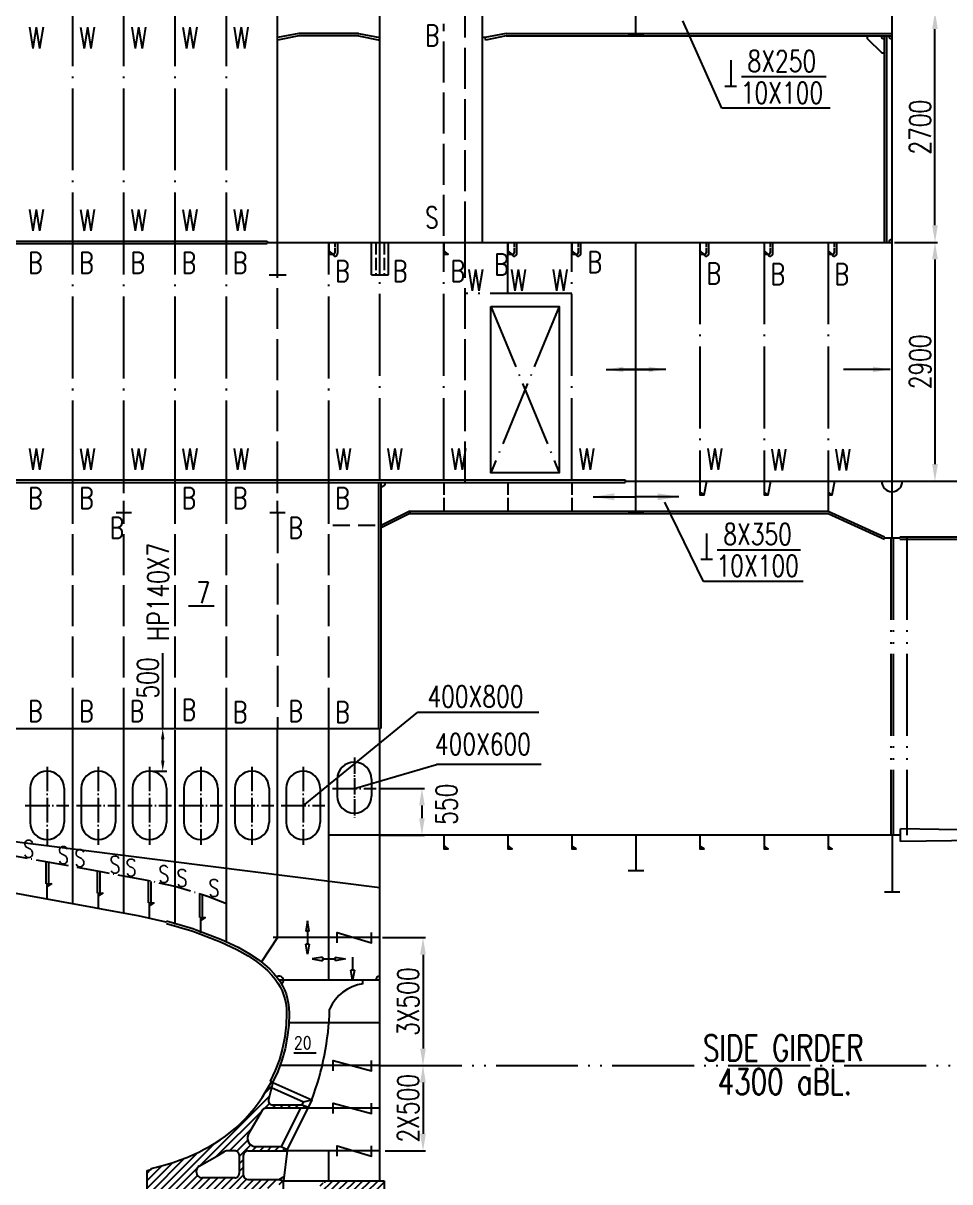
# Model space of a CAD drawing. Extents: x 415092 to 563892, y 353310 to 398399.
# Drawn here: x 426916 to 437774, y 369134 to 382715 of the extents above; entities that cross this region are included whole.
import ezdxf

# ---------------------------------------------------------------- set-up
doc = ezdxf.new("R2010")
doc.units = 0
doc.header["$LTSCALE"] = 40
doc.header["$MEASUREMENT"] = 0
for name, pattern in [('ACAD_ISO02W100', [15, 12, -3]), ('ACAD_ISO04W100', [30.5, 24, -3, 0.5, -3]), ('ACAD_ISO05W100', [34, 24, -3, 0.5, -3, 0.5, -3]), ('DASHED', [0.75, 0.5, -0.25])]:
    doc.linetypes.add(name, pattern=pattern)
doc.layers.get('0').update_dxf_attribs({"linetype": 'CONTINUOUS'})
doc.layers.get('DEFPOINTS').update_dxf_attribs({"linetype": 'CONTINUOUS'})
for name, color, linetype in [('01CONTINUOUS', 2, 'CONTINUOUS'), ('9', 6, 'CONTINUOUS'), ('C-CEN', 4, 'ACAD_ISO04W100'), ('C-CON', 4, 'CONTINUOUS'), ('C-DAS', 4, 'ACAD_ISO02W100'), ('C-PH', 4, 'ACAD_ISO05W100'), ('TEXT-ENG', 7, 'CONTINUOUS'), ('Y-CON', 2, 'CONTINUOUS'), ('Y-DAS', 2, 'ACAD_ISO02W100'), ('Y-PH', 2, 'ACAD_ISO05W100')]:
    doc.layers.add(name, color=color, linetype=linetype)
doc.styles.add('HZ', font='romans.shx', dxfattribs={"width": 0.7, "height": 200})
doc.styles.add('ROMANS', font='romans.shx', dxfattribs={"width": 0.75, "height": 250, "bigfont": 'hzdx.shx'})
doc.dimstyles.new('DIM50', dxfattribs={"dimscale": 50, "dimtxt": 2.5, "dimasz": 2.5, "dimexe": 2, "dimexo": 0.5, "dimgap": 1, "dimtad": 1, "dimdsep": 46, "dimtxsty": 'HZ', "dimcen": -2.5, "dimclrd": 2, "dimclre": 2, "dimclrt": 2, "dimadec": 0, "dimazin": 0, "dimtfac": 1, "dimtmove": 0, "dimatfit": 0, "dimfxl": 1, "dimtolj": 1, "dimarcsym": 0})
doc.dimstyles.new('DM-100', dxfattribs={"dimscale": 0, "dimtxt": 250, "dimasz": 200, "dimexe": 30, "dimexo": 30, "dimgap": 50, "dimtad": 1, "dimdec": 0, "dimzin": 0, "dimdsep": 46, "dimtxsty": 'ROMANS', "dimcen": 0, "dimclrd": 1, "dimclre": 1, "dimclrt": 1, "dimadec": 0, "dimazin": 0, "dimtfac": 1, "dimtdec": 0, "dimtmove": 0, "dimatfit": 3, "dimfxl": 1, "dimtolj": 1, "dimtzin": 0, "dimarcsym": 0})
doc.dimstyles.new('DM-50', dxfattribs={"dimscale": 50, "dimtxt": 1, "dimasz": 2.5, "dimexe": 1, "dimexo": 1, "dimgap": 1, "dimtad": 1, "dimdec": 0, "dimdsep": 46, "dimtxsty": 'ROMANS', "dimblk1": 'CLOSEDBLANK', "dimblk2": 'CLOSEDBLANK', "dimcen": 0, "dimclrd": 1, "dimclre": 1, "dimclrt": 1, "dimadec": 0, "dimazin": 0, "dimtfac": 1, "dimtdec": 0, "dimtmove": 0, "dimatfit": 3, "dimldrblk": 'CLOSEDBLANK', "dimfxl": 1, "dimtolj": 1, "dimarcsym": 0})

# ---------------------------------------------------------------- blocks, each defined once
blk = doc.blocks.new('A$C74BD189D')
at = {"layer": '01CONTINUOUS'}
for p, q in [((90, 0), (90, 365)), ((0, 0), (180, 0))]:
    blk.add_line(p, q, dxfattribs=at)
blk = doc.blocks.new('*D91')
at = {"color": 1, "linetype": 'ByBlock', "transparency": 16777216}
for p, q in [((437126, 388566), (437630, 388566)), ((437600, 386066), (437600, 388366))]:
    blk.add_line(p, q, dxfattribs=at)
for points in [[(437567, 388366), (437633, 388366), (437600, 388566)], [(437567, 386066), (437633, 386066), (437600, 385866)]]:
    blk.add_solid(points, dxfattribs=at)
at = {"layer": 'DEFPOINTS', "color": 0, "linetype": 'ByBlock', "transparency": 16777216}
for p in [(437096, 388566), (437600, 388566), (437096, 385866)]:
    blk.add_point(p, dxfattribs=at)
at = {"color": 1, "linetype": 'ByBlock', "transparency": 16777216, "insert": (437425, 387216), "char_height": 250, "attachment_point": 5, "rotation": 90, "style": 'ROMANS'}
blk.add_mtext('\\A1;2700', dxfattribs=at)
blk = doc.blocks.new('_CLOSEDBLANK')
at = {"color": 0, "linetype": 'ByBlock'}
for p, q in [((-1, 0.17), (0, 0)), ((-1, 0.17), (-1, -0.17)), ((0, 0), (-1, -0.17))]:
    blk.add_line(p, q, dxfattribs=at)
blk = doc.blocks.new('*D135')
at = {"color": 1, "linetype": 'ByBlock', "transparency": 16777216}
for p, q in [((428551, 374446), (428551, 375331)), ((428551, 374072), (428551, 374321)), ((428571, 374446), (428601, 374446)), ((428446, 373947), (428601, 373947))]:
    blk.add_line(p, q, dxfattribs=at)
for points in [[(428531, 374321), (428572, 374321), (428551, 374446)], [(428531, 374072), (428572, 374072), (428551, 373947)]]:
    blk.add_solid(points, dxfattribs=at)
at = {"layer": 'DEFPOINTS', "color": 0, "linetype": 'ByBlock', "transparency": 16777216}
for p in [(428521, 374446), (428551, 374446), (428396, 373947)]:
    blk.add_point(p, dxfattribs=at)
at = {"color": 1, "linetype": 'ByBlock', "transparency": 16777216, "insert": (428376, 375040), "char_height": 250, "attachment_point": 5, "rotation": 90, "style": 'ROMANS'}
blk.add_mtext('\\A1;500', dxfattribs=at)
blk = doc.blocks.new('*D136')
at = {"color": 1, "linetype": 'ByBlock', "transparency": 16777216}
for p, q in [((431126, 377866), (431631, 377866)), ((431601, 377666), (431601, 376566)), ((431126, 376366), (431631, 376366))]:
    blk.add_line(p, q, dxfattribs=at)
for points in [[(431567, 377666), (431634, 377666), (431601, 377866)], [(431567, 376566), (431634, 376566), (431601, 376366)]]:
    blk.add_solid(points, dxfattribs=at)
at = {"layer": 'DEFPOINTS', "color": 0, "linetype": 'ByBlock', "transparency": 16777216}
for p in [(431096, 377866), (431096, 376366), (431601, 376366)]:
    blk.add_point(p, dxfattribs=at)
at = {"color": 1, "linetype": 'ByBlock', "transparency": 16777216, "insert": (431426, 377116), "char_height": 250, "attachment_point": 5, "rotation": 90, "style": 'ROMANS'}
blk.add_mtext('\\A1;3X500', dxfattribs=at)
blk = doc.blocks.new('*D137')
at = {"color": 1, "linetype": 'ByBlock', "transparency": 16777216}
for p, q in [((431156, 376366), (431631, 376366)), ((431601, 376166), (431601, 375566)), ((431156, 375366), (431631, 375366))]:
    blk.add_line(p, q, dxfattribs=at)
for points in [[(431567, 376166), (431634, 376166), (431601, 376366)], [(431567, 375566), (431634, 375566), (431601, 375366)]]:
    blk.add_solid(points, dxfattribs=at)
at = {"layer": 'DEFPOINTS', "color": 0, "linetype": 'ByBlock', "transparency": 16777216}
for p in [(431126, 376366), (431126, 375366), (431601, 375366)]:
    blk.add_point(p, dxfattribs=at)
at = {"color": 1, "linetype": 'ByBlock', "transparency": 16777216, "insert": (431426, 375866), "char_height": 250, "attachment_point": 5, "rotation": 90, "style": 'ROMANS'}
blk.add_mtext('\\A1;2X500', dxfattribs=at)

msp = doc.modelspace()

# ---------------------------------------------------------------- hatches: boundary and pattern name
h = msp.add_hatch()
h.set_pattern_fill('ANSI31', color=0, scale=500, style=0)
h.set_pattern_definition([(45, (72402.645, 370304.18), (-44.194174, 44.194174), [])])
h.paths.add_polyline_path([(430446.41, 369146.08), (430446.41, 369121.08), (430396.41, 369121.08), (430396.41, 369011.08), (431146.41, 369011.08), (431146.41, 369146.08)])
at = {"layer": 'C-CEN', "linetype": 'ByBlock'}
h = msp.add_hatch(dxfattribs=at)
h.set_pattern_fill('ANSI31', color=0, scale=500, style=0)
h.set_pattern_definition([(45, (420739.7, 318739.68), (-44.194174, 44.194174), [])])
h.paths.add_polyline_path([(429967.3, 369146.08), (429932.3, 369146.08, -0.41421356), (429917.3, 369161.08), (429547.3, 369161.08, -0.41421356), (429497.3, 369211.08), (429497.3, 369446.08, -0.41421356), (429547.3, 369496.08), (430009.78, 369496.08), (430009.78, 369511.08), (429939.7, 369546.08), (429643.86, 369546.08, -0.57851099), (429557.43, 369696.38), (429717.39, 369971.23, -0.26701684), (429760.61, 369996.08), (430247.57, 369996.08), (430247.57, 370011.08), (430184.42, 370036.08), (429842.09, 370036.08, -0.49833559), (429790.05, 370096.08), (429842.9, 370297.68), (429822.93, 370306.96), (429796.69, 370256.38), (429757.17, 370187.48), (429714.93, 370120.78), (429670.04, 370056.28), (429622.56, 369993.98), (429572.55, 369933.98), (429520.09, 369876.28), (429465.24, 369821.08), (429408.05, 369768.28), (429348.6, 369718.08), (429286.95, 369670.38), (429223.16, 369625.38), (429157.3, 369583.08), (429098.77, 369548.38), (429037.63, 369514.68), (428973.42, 369482.08), (428905.54, 369450.48), (428833.24, 369419.98), (428755.63, 369390.38), (428671.62, 369361.68), (428579.92, 369333.48), (428479.06, 369305.48), (428417.3, 369289.78), (428417.3, 369279.46), (428367.3, 369266.76), (428367.3, 369021.08), (429667.3, 369021.08), (429967.3, 369121.08)])
h.paths.add_polyline_path([(428947.3, 369241.08), (428947.3, 369266.26, -0.2723301), (428978.15, 369318.7), (429185.86, 369434.14), (429273.39, 369489.55, -0.12988981), (429298.09, 369496.08), (429397.3, 369496.08, -0.41421356), (429447.3, 369446.08), (429447.3, 369231.08, -0.41421356), (429397.3, 369181.08), (429007.3, 369181.08, -0.41421356)], flags=16)

# ---------------------------------------------------------------- linework, layer by layer
for p, q in [((435100.68, 381717.31), (434644.75, 382744.68)), ((430146.41, 382596.08), (429896.41, 382546.08)), ((430146.41, 382566.08), (429896.41, 382516.08)), ((430846.41, 382596.08), (430146.41, 382596.08)), ((430846.41, 382566.08), (430146.41, 382566.08)), ((430846.41, 382596.08), (431096.41, 382546.08)), ((430846.41, 382566.08), (431096.41, 382516.08)), ((432326.41, 382546.08), (432296.41, 382546.08)), ((432576.41, 382596.08), (432326.41, 382546.08)), ((432326.41, 382546.08), (432332.18, 382517.23)), ((432576.41, 382566.08), (432332.18, 382517.23)), ((432576.41, 382596.08), (434096.41, 382596.08)), ((432576.41, 382566.08), (434096.41, 382566.08)), ((434096.41, 382596.08), (437096.41, 382596.08)), ((434096.41, 382566.08), (437096.41, 382566.08)), ((437006.41, 380146.08), (437006.41, 382566.08)), ((437036.41, 380146.08), (437036.41, 382566.08)), ((435332.99, 382088.75), (436325.1, 382088.75)), ((436369.86, 381717.31), (435100.68, 381717.31)), ((426416.41, 380161.08), (429776.41, 380161.08)), ((429776.41, 380161.08), (429776.41, 380131.08)), ((426416.41, 380131.08), (429776.41, 380131.08)), ((430601.41, 380024.16), (430601.41, 380146.08)), ((430996.41, 379766.08), (430996.41, 380146.08)), ((431196.41, 379766.08), (431196.41, 380146.08)), ((432701.41, 380024.16), (432701.41, 380146.08)), ((433451.41, 380024.16), (433451.41, 380146.08)), ((434951.41, 380024.16), (434951.41, 380146.08)), ((435701.41, 380024.16), (435701.41, 380146.08)), ((436451.41, 380024.16), (436451.41, 380146.08)), ((426416.41, 377361.08), (433970.88, 377361.08)), ((426416.41, 377331.08), (433970.88, 377331.08)), ((431081.41, 374446.08), (431081.41, 377331.08)), ((431111.41, 374446.08), (431111.41, 377331.08)), ((433970.88, 377361.08), (433970.88, 377331.08)), ((434896.41, 377186.08), (434926.41, 377346.08)), ((435646.41, 377186.08), (435676.41, 377346.08)), ((436396.41, 377186.08), (436426.41, 377346.08)), ((434889.21, 376171.77), (434433.27, 377099.14)), ((431446.41, 376996.08), (431111.41, 376828.58)), ((431446.41, 376966.08), (431111.41, 376798.58)), ((431446.41, 376996.08), (436346.41, 376996.08)), ((431446.41, 376996.08), (431446.41, 376966.08)), ((431446.41, 376966.08), (436346.41, 376966.08)), ((436346.41, 376996.08), (437006.41, 376696.08)), ((436346.41, 376966.08), (437006.41, 376666.08)), ((430742.36, 376828.58), (430542.92, 376828.58)), ((431041.51, 376828.58), (430842.08, 376828.58)), ((437186.41, 376696.08), (447596.41, 376696.08)), ((437186.41, 376666.08), (447536.09, 376666.08)), ((435049.31, 376543.21), (436025.76, 376543.21)), ((436054.24, 376171.77), (434889.21, 376171.77)), ((428853.8, 375886.28), (429155.46, 375886.28)), ((430196.41, 373541.65), (431541, 374638.75)), ((431541, 374638.75), (432957.61, 374638.75)), ((430796.41, 373746.08), (431759.16, 374024.48)), ((432984.87, 374024.48), (431759.16, 374024.48)), ((430996.41, 373854.62), (430996.41, 373654.62)), ((430896.41, 371456.08), (430896.41, 371496.08)), ((430088.15, 370644.61), (430349.48, 370644.61)), ((429757.17, 370187.48), (429825.12, 370305.94)), ((429842.9, 370297.68), (429790.05, 370096.08)), ((429842.9, 370297.68), (429811.68, 370312.12)), ((429670.04, 370056.28), (429714.93, 370120.78)), ((429670.04, 370056.28), (429714.93, 370120.78)), ((429714.93, 370120.78), (429757.17, 370187.48)), ((429714.93, 370120.78), (429757.17, 370187.48)), ((429749.32, 370175.09), (429749.32, 370175.09)), ((429749.32, 370175.09), (429749.32, 370175.09)), ((429572.55, 369933.98), (429622.56, 369993.98)), ((429572.55, 369933.98), (429622.56, 369993.98)), ((429622.56, 369993.98), (429670.04, 370056.28)), ((429622.56, 369993.98), (429670.04, 370056.28)), ((429842.09, 370036.08), (430184.42, 370036.08)), ((430247.57, 370011.08), (430247.57, 369996.08)), ((429465.24, 369821.08), (429520.09, 369876.28)), ((429465.24, 369821.08), (429520.09, 369876.28)), ((429520.09, 369876.28), (429572.55, 369933.98)), ((429520.09, 369876.28), (429572.55, 369933.98)), ((429286.95, 369670.38), (429348.6, 369718.08)), ((429286.95, 369670.38), (429348.6, 369718.08)), ((429348.6, 369718.08), (429408.05, 369768.28)), ((429348.6, 369718.08), (429408.05, 369768.28)), ((429408.05, 369768.28), (429465.24, 369821.08)), ((429408.05, 369768.28), (429465.24, 369821.08)), ((429157.3, 369583.08), (429223.16, 369625.38)), ((429157.3, 369583.08), (429223.16, 369625.38)), ((429223.16, 369625.38), (429286.95, 369670.38)), ((429223.16, 369625.38), (429286.95, 369670.38)), ((428978.15, 369318.7), (429185.86, 369434.14)), ((429185.86, 369434.14), (429273.39, 369489.55)), ((429397.3, 369496.08), (429298.09, 369496.08)), ((429447.3, 369446.08), (429447.3, 369231.08)), ((429497.3, 369211.08), (429497.3, 369446.08)), ((429547.3, 369496.08), (430009.78, 369496.08)), ((430009.78, 369511.08), (430009.78, 369496.08)), ((428417.3, 369289.78), (428479.06, 369305.48)), ((428417.3, 369289.78), (428479.06, 369305.48)), ((428479.06, 369305.48), (428579.92, 369333.48)), ((428479.06, 369305.48), (428579.92, 369333.48)), ((428579.92, 369333.48), (428671.62, 369361.68)), ((428579.92, 369333.48), (428671.62, 369361.68)), ((428671.62, 369361.68), (428755.63, 369390.38)), ((428671.62, 369361.68), (428755.63, 369390.38)), ((428947.3, 369241.08), (428947.3, 369266.26)), ((428947.3, 369241.08), (428947.3, 369266.26)), ((429397.3, 369181.08), (429007.3, 369181.08)), ((429547.3, 369161.08), (429917.3, 369161.08)), ((429967.3, 368246.08), (429967.3, 369146.08))]:
    msp.add_line(p, q)
at = {"color": 1, "linetype": 'ByBlock'}
for p, q in [((437126.41, 380146.08), (437630, 380146.08)), ((437600, 379946.08), (437600, 377546.08)), ((437126.41, 377346.08), (437630, 377346.08)), ((431082.39, 373746.08), (431618.07, 373746.08)), ((431588.07, 373546.08), (431588.07, 373396.08)), ((431082.39, 373196.08), (431618.07, 373196.08))]:
    msp.add_line(p, q, dxfattribs=at)
at = {"color": 7, "linetype": 'ACAD_ISO04W100', "ltscale": 0.2}
msp.add_line((430796.41, 374107.96), (430796.41, 373391.35), dxfattribs=at)
at = {"color": 7, "linetype": 'ACAD_ISO04W100', "ltscale": 0.3}
for p, q in [((427196.41, 373999.96), (427196.41, 373083.35)), ((427796.41, 373999.96), (427796.41, 373083.35)), ((428396.41, 373999.96), (428396.41, 373083.35)), ((428996.41, 373999.96), (428996.41, 373083.35)), ((429596.41, 373999.96), (429596.41, 373083.35)), ((430196.41, 373999.96), (430196.41, 373083.35)), ((430540.44, 373746.08), (431052.39, 373746.08)), ((426940.44, 373546.62), (427452.39, 373546.62)), ((427540.44, 373546.62), (428052.39, 373546.62)), ((428140.44, 373546.62), (428652.39, 373546.62)), ((428740.44, 373546.62), (429252.39, 373546.62)), ((429340.44, 373546.62), (429852.39, 373546.62)), ((429940.44, 373546.62), (430452.39, 373546.62))]:
    msp.add_line(p, q, dxfattribs=at)
at = {"color": 7, "linetype": 'Continuous'}
for p, q in [((430596.41, 373854.62), (430596.41, 373654.62)), ((426996.41, 373746.62), (426996.41, 373346.62)), ((427396.41, 373746.62), (427396.41, 373346.62)), ((427596.41, 373746.62), (427596.41, 373346.62)), ((427996.41, 373746.62), (427996.41, 373346.62)), ((428196.41, 373746.62), (428196.41, 373346.62)), ((428596.41, 373746.62), (428596.41, 373346.62)), ((428796.41, 373746.62), (428796.41, 373346.62)), ((429196.41, 373746.62), (429196.41, 373346.62)), ((429396.41, 373746.62), (429396.41, 373346.62)), ((429796.41, 373746.62), (429796.41, 373346.62)), ((429996.41, 373746.62), (429996.41, 373346.62)), ((430396.41, 373746.62), (430396.41, 373346.62))]:
    msp.add_line(p, q, dxfattribs=at)
at = {"color": 0}
for p, q in [((431096.41, 372578.13), (425096.41, 373334.14)), ((427182.3, 372888.44), (427182.3, 372628.07)), ((427212.3, 372882.95), (427212.3, 372628.07)), ((427782.3, 372778.69), (427782.3, 372517.88)), ((427812.3, 372767.88), (427812.3, 372517.88)), ((428382.3, 372667.07), (428382.3, 372403.56)), ((428412.3, 372653.56), (428412.3, 372403.56)), ((428982.3, 372512.4), (428982.3, 372231.78)), ((429012.3, 372503.42), (429012.3, 372231.78)), ((429967.3, 369146.08), (431146.41, 369146.08)), ((430446.41, 369146.08), (430446.41, 369121.08)), ((431146.41, 369146.08), (431146.41, 368246.08))]:
    msp.add_line(p, q, dxfattribs=at)
at = {"color": 3}
for p, q in [((430246.75, 372071.22), (430246.75, 371920.93)), ((430421.27, 371745.83), (430571.56, 371745.83)), ((430776.51, 371766.37), (430776.51, 371616.08))]:
    msp.add_line(p, q, dxfattribs=at)
at = {"color": 7, "linetype": 'DASHED', "ltscale": 200}
for p, q in [((429842.9, 370297.68), (429790.05, 370096.08)), ((429842.09, 370036.08), (430184.42, 370036.08)), ((428978.15, 369318.7), (429185.86, 369434.14)), ((429397.3, 369496.08), (429298.09, 369496.08)), ((429447.3, 369446.08), (429447.3, 369231.08)), ((429497.3, 369231.08), (429497.3, 369446.08)), ((429547.3, 369496.08), (429985.52, 369496.08)), ((429397.3, 369181.08), (429007.3, 369181.08))]:
    msp.add_line(p, q, dxfattribs=at)
for points in [[(436806.41, 382566.08), (436806.41, 382536.08), (436976.41, 382366.08), (437006.41, 382366.08)], [(430596.41, 371936.08), (430596.41, 372056.08), (430996.41, 371936.08), (430996.41, 372056.08)], [(430546.41, 370436.08), (430546.41, 370556.08), (430996.41, 370436.08), (430996.41, 370556.08)], [(428417.3, 369289.78), (428479.06, 369305.48), (428579.92, 369333.48), (428671.62, 369361.68), (428755.63, 369390.38), (428833.24, 369419.98), (428905.54, 369450.48), (428973.42, 369482.08), (429037.63, 369514.68), (429098.77, 369548.38), (429157.3, 369583.08), (429223.16, 369625.38), (429286.95, 369670.38), (429348.6, 369718.08), (429408.05, 369768.28), (429465.24, 369821.08), (429520.09, 369876.28), (429572.55, 369933.98), (429622.56, 369993.98), (429670.04, 370056.28), (429714.93, 370120.78), (429730.95, 370146.08)], [(428417.3, 369289.78), (428479.06, 369305.48), (428579.92, 369333.48), (428671.62, 369361.68), (428755.63, 369390.38), (428833.24, 369419.98), (428905.54, 369450.48), (428973.42, 369482.08), (429037.63, 369514.68), (429098.77, 369548.38), (429157.3, 369583.08), (429223.16, 369625.38), (429286.95, 369670.38), (429348.6, 369718.08), (429408.05, 369768.28), (429465.24, 369821.08), (429520.09, 369876.28), (429572.55, 369933.98), (429622.56, 369993.98), (429670.04, 370056.28), (429714.93, 370120.78), (429730.95, 370146.08)], [(428417.3, 369289.78), (428479.06, 369305.48), (428579.92, 369333.48), (428671.62, 369361.68), (428755.63, 369390.38), (428833.24, 369419.98), (428905.54, 369450.48), (428973.42, 369482.08), (429037.63, 369514.68), (429098.77, 369548.38), (429157.3, 369583.08), (429223.16, 369625.38), (429286.95, 369670.38), (429348.6, 369718.08), (429408.05, 369768.28), (429465.24, 369821.08), (429520.09, 369876.28), (429572.55, 369933.98), (429622.56, 369993.98), (429670.04, 370056.28), (429714.93, 370120.78), (429730.95, 370146.08)], [(430546.41, 369936.08), (430546.41, 370056.08), (430996.41, 369936.08), (430996.41, 370056.08)], [(430596.41, 369436.08), (430596.41, 369556.08), (430996.41, 369436.08), (430996.41, 369556.08)], [(428367.3, 369266.76), (428417.3, 369279.46)], [(428367.3, 369266.76), (428417.3, 369279.46)], [(428367.3, 369266.76), (428417.3, 369279.46)], [(428367.3, 369266.76), (428417.3, 369279.46)], [(428367.3, 368125.84), (428367.3, 368696.08), (428367.3, 369266.76)], [(428417.3, 369279.46), (428417.3, 369289.78)], [(428417.3, 369279.46), (428417.3, 369289.78)], [(428417.3, 369279.46), (428417.3, 369289.78)], [(428417.3, 369279.46), (428417.3, 369289.78)]]:
    msp.add_lwpolyline(points)
msp.add_lwpolyline([(432396.41, 379396.08), (433196.41, 379396.08), (433196.41, 377446.08), (432396.41, 377446.08)], close=True)
at = {"color": 0}
for points in [[(428596.41, 372194.8), (428901.92, 372103.26), (428943.82, 372088.63), (429241.04, 371973.25), (429434.04, 371882.5), (429569.09, 371806.77), (429668.69, 371740.93), (429745, 371681.87), (429805.22, 371627.57), (429853.77, 371576.55), (429893.58, 371527.67), (429926.57, 371480.02), (429954.08, 371432.78), (429976.98, 371385.15), (429995.81, 371336.3), (430010.89, 371285.29), (430022.25, 371231), (430029.61, 371171.95), (430032.31, 371106.1), (430027.16, 370970.33), (430010.95, 370830.52), (429983.85, 370693.16), (429946.11, 370558.77), (429897.92, 370427.83), (429838.93, 370299.59)], [(428596.41, 372163.48), (428892.67, 372074.71), (428933.44, 372060.48), (429229.21, 371945.66), (429420.3, 371855.81), (429553.46, 371781.14), (429651.21, 371716.52), (429725.75, 371658.84), (429784.28, 371606.06), (429831.24, 371556.7), (429869.58, 371509.64), (429901.24, 371463.91), (429927.56, 371418.71), (429949.42, 371373.24), (429967.38, 371326.63), (429981.78, 371277.96), (429992.63, 371226.07), (429999.69, 371169.48), (430002.29, 371106.05), (429997.23, 370972.62), (429981.29, 370835.15), (429954.65, 370700.13), (429917.55, 370568.02), (429870.17, 370439.3), (429811.68, 370312.12)]]:
    msp.add_lwpolyline(points, dxfattribs=at)
msp.add_lwpolyline([(430247.57, 369996.08), (429760.61, 369996.08, 0.26701684), (429717.39, 369971.23), (429557.43, 369696.38, 0.57851099), (429643.86, 369546.08), (429939.7, 369546.08)], format="xyb")
at = {"color": 7, "linetype": 'DASHED', "ltscale": 200}
msp.add_lwpolyline([(430228.16, 369996.08), (429760.61, 369996.08, 0.26701684), (429717.39, 369971.23), (429557.43, 369696.38, 0.57851099), (429643.86, 369546.08), (429939.7, 369546.08)], format="xyb", dxfattribs=at)
for centre, radius, start, end in [((437006.41, 382566.08), 35, 180, 270), ((437096.41, 382566.08), 35, 180, 270), ((437096.41, 380146.08), 35, 90, 180), ((430546.41, 380031.08), 25, 270, 0), ((430551.41, 380024.16), 50, 319.699506, 360), ((432646.41, 380031.08), 25, 270, 0), ((432651.41, 380024.16), 50, 319.699506, 360), ((433396.41, 380031.08), 25, 270, 0), ((433401.41, 380024.16), 50, 319.699506, 360), ((434896.41, 380031.08), 25, 270, 0), ((434901.41, 380024.16), 50, 319.699506, 360), ((435646.41, 380031.08), 25, 270, 0), ((435651.41, 380024.16), 50, 319.699506, 360), ((436396.41, 380031.08), 25, 270, 0), ((436401.41, 380024.16), 50, 319.699506, 360), ((430570.48, 380007.99), 25, 184.378371, 319.699506), ((432670.48, 380007.99), 25, 184.378371, 319.699506), ((433420.48, 380007.99), 25, 184.378371, 319.699506), ((434920.48, 380007.99), 25, 184.378371, 319.699506), ((435670.48, 380007.99), 25, 184.378371, 319.699506), ((436420.48, 380007.99), 25, 184.378371, 319.699506), ((431111.41, 377331.08), 50, 270, 0), ((431096.41, 371496.08), 50, 90, 180), ((429838.69, 370085.7), 49.74, 167.954089, 273.908927), ((429298.09, 369446.08), 50, 90, 119.602815), ((429298.09, 369446.08), 50, 90, 119.602815), ((429547.3, 369446.08), 50, 90, 180), ((429007.3, 369266.26), 60, 119.064257, 180), ((429007.3, 369241.08), 60, 180, 270), ((429007.3, 369241.08), 60, 180, 270), ((429547.3, 369211.08), 50, 180, 270)]:
    msp.add_arc(centre, radius, start, end)
at = {"color": 7, "linetype": 'Continuous'}
for centre, start, end in [((430796.41, 373854.62), 0, 180), ((427196.41, 373746.62), 0, 180), ((427796.41, 373746.62), 0, 180), ((428396.41, 373746.62), 0, 180), ((428996.41, 373746.62), 0, 180), ((429596.41, 373746.62), 0, 180), ((430196.41, 373746.62), 0, 180), ((430796.41, 373654.62), 180, 0), ((427196.41, 373346.62), 180, 0), ((427796.41, 373346.62), 180, 0), ((428396.41, 373346.62), 180, 0), ((428996.41, 373346.62), 180, 0), ((429596.41, 373346.62), 180, 0), ((430196.41, 373346.62), 180, 0)]:
    msp.add_arc(centre, 200, start, end, dxfattribs=at)
at = {"color": 0}
for centre, radius, start, end in [((429915.46, 371496.08), 50, 301.961519, 125.733746), ((430971.53, 370952.54), 509.11, 98.485117, 156.104194), ((427312.81, 371236.2), 3194.19, 339.087844, 358.610962)]:
    msp.add_arc(centre, radius, start, end, dxfattribs=at)
at = {"color": 7, "linetype": 'DASHED', "ltscale": 200}
for centre, radius, start, end in [((429838.69, 370085.7), 49.74, 167.954089, 273.908927), ((429397.3, 369446.08), 50, 360, 90), ((429397.3, 369446.08), 50, 360, 90), ((429547.3, 369446.08), 50, 90, 180), ((429007.3, 369266.26), 60, 119.064257, 180), ((429397.3, 369231.08), 50, 270, 0), ((429397.3, 369231.08), 50, 270, 0)]:
    msp.add_arc(centre, radius, start, end, dxfattribs=at)
at = {"color": 1, "linetype": 'ByBlock'}
for points in [[(437566.67, 379946.08), (437633.33, 379946.08), (437600, 380146.08)], [(437566.67, 377546.08), (437633.33, 377546.08), (437600, 377346.08)], [(431554.74, 373546.08), (431621.41, 373546.08), (431588.07, 373746.08)], [(431554.74, 373396.08), (431621.41, 373396.08), (431588.07, 373196.08)]]:
    msp.add_solid(points, dxfattribs=at)
at = {"layer": '01CONTINUOUS'}
for p, q in [((437096.41, 377346.08), (437096.41, 391046.08)), ((429896.41, 380131.08), (429896.41, 382846.08)), ((431096.41, 380146.08), (431096.41, 382846.08)), ((432296.41, 380146.08), (432296.41, 382846.08)), ((434096.41, 382581.08), (434096.41, 382846.08)), ((434006.41, 382581.08), (434186.41, 382581.08)), ((437006.41, 380146.08), (437006.41, 380296.08)), ((429776.41, 380146.08), (433970.88, 380146.08)), ((429896.41, 379766.08), (429896.41, 380131.08)), ((431096.41, 379766.08), (431096.41, 380131.08)), ((433970.88, 380146.08), (437096.41, 380146.08)), ((434096.41, 377346.08), (434096.41, 380146.08)), ((429796.41, 379766.08), (429996.41, 379766.08)), ((430996.41, 379766.08), (431196.41, 379766.08)), ((428096.41, 377206.72), (428096.41, 377346.08)), ((429896.41, 377206.72), (429896.41, 377346.08)), ((433976.41, 377346.08), (447654.23, 377346.08)), ((436346.41, 377346.08), (436346.41, 376996.08)), ((437096.41, 376681.08), (437096.41, 377346.08)), ((428096.41, 376981.08), (428096.41, 377117.55)), ((429896.41, 376981.08), (429896.41, 377117.55)), ((428006.41, 376981.08), (428186.41, 376981.08)), ((429806.41, 376981.08), (429986.41, 376981.08)), ((437006.41, 376681.08), (437186.41, 376681.08)), ((434096.41, 373196.08), (434096.41, 372781.08)), ((437096.41, 373196.08), (437096.41, 372531.08)), ((434006.41, 372781.08), (434186.41, 372781.08)), ((437006.41, 372531.08), (437186.41, 372531.08)), ((431096.41, 371996.08), (429846.41, 371996.08)), ((431096.41, 371496.08), (429915.46, 371496.08)), ((431096.41, 370996.08), (430028.14, 370996.08)), ((431096.41, 370496.08), (429923.04, 370496.08)), ((431096.41, 369996.08), (430228.16, 369996.08)), ((431096.41, 369496.08), (429985.52, 369496.08)), ((430496.41, 369146.08), (430496.41, 369496.08))]:
    msp.add_line(p, q, dxfattribs=at)
at = {"layer": '9', "color": 3, "linetype": 'ByBlock'}
msp.add_arc((437096.41, 377346.08), 122.42, 180, 0, dxfattribs=at)
at = {"layer": 'C-CEN'}
for p, q in [((427496.41, 377331.08), (427496.41, 382861.08)), ((428096.41, 377331.08), (428096.41, 382861.08)), ((428696.41, 377331.08), (428696.41, 382861.08)), ((429296.41, 377331.08), (429296.41, 382861.08)), ((430496.41, 377331.08), (430496.41, 380146.08)), ((431096.41, 377361.08), (431096.41, 380146.08)), ((431846.41, 377361.08), (431846.41, 380146.08)), ((432596.41, 379546.08), (432596.41, 380146.08)), ((433346.41, 377361.08), (433346.41, 380146.08)), ((434846.41, 380146.08), (434846.41, 377346.08)), ((435596.41, 380146.08), (435596.41, 377346.08)), ((436346.41, 380146.08), (436346.41, 377346.08)), ((433346.41, 379546.08), (432096.41, 379546.08))]:
    msp.add_line(p, q, dxfattribs=at)
at = {"layer": 'C-CEN', "ltscale": 0.8}
for p, q in [((432396.41, 379396.08), (433196.41, 377446.08)), ((433196.41, 379396.08), (432396.41, 377446.08))]:
    msp.add_line(p, q, dxfattribs=at)
at = {"layer": 'C-CEN', "color": 0, "linetype": 'ByBlock'}
for p, q in [((429842.9, 370297.68), (430296.6, 370096.08)), ((429827.48, 370238.87), (430200.82, 370072.98)), ((430164.44, 369996.08), (429939.7, 369546.08)), ((430296.6, 370096.08), (430009.78, 369511.08)), ((430184.42, 370036.08), (430200.82, 370072.98)), ((430184.42, 370036.08), (430247.57, 370011.08)), ((430200.82, 370072.98), (430296.6, 370096.08)), ((429939.7, 369546.08), (430009.78, 369511.08)), ((430009.78, 369496.08), (429967.3, 369146.08)), ((429917.3, 369161.08), (429973.42, 369196.54)), ((429917.3, 369161.08), (429967.3, 369146.08))]:
    msp.add_line(p, q, dxfattribs=at)
at = {"layer": 'C-CEN', "ltscale": 0.4, "flags": 128}
msp.add_lwpolyline([(425146, 373260.91), (427824.51, 372770.97), (427927.86, 372752.14), (428345.48, 372675.14), (428694.79, 372598.55), (429029.94, 372498.13), (429087.35, 372478.09), (429296.41, 372396.93)], dxfattribs=at)
at = {"layer": 'C-CON'}
for p, q in [((446746.84, 373277.59), (437196.41, 373121.08)), ((446746.84, 373127.59), (437196.41, 373271.08)), ((437196.41, 373121.08), (437196.41, 373271.08))]:
    msp.add_line(p, q, dxfattribs=at)
at = {"layer": 'C-DAS'}
for p, q in [((431846.41, 380221.34), (431846.41, 382707.58)), ((427496.41, 374446.08), (427496.41, 377331.08)), ((428696.41, 374446.08), (428696.41, 377331.08)), ((429296.41, 374446.08), (429296.41, 377331.08)), ((430496.41, 374446.08), (430496.41, 377331.08)), ((428096.41, 374446.08), (428096.41, 376981.08)), ((429896.41, 376981.08), (429896.41, 374446.08))]:
    msp.add_line(p, q, dxfattribs=at)
at = {"layer": 'C-DAS', "ltscale": 0.1}
for p, q in [((430571.41, 380031.08), (430571.41, 380146.08)), ((432671.41, 380031.08), (432671.41, 380146.08)), ((433421.41, 380031.08), (433421.41, 380146.08)), ((434921.41, 380031.08), (434921.41, 380146.08)), ((435671.41, 380031.08), (435671.41, 380146.08)), ((436421.41, 380031.08), (436421.41, 380146.08))]:
    msp.add_line(p, q, dxfattribs=at)
at = {"layer": 'C-DAS', "ltscale": 0.3}
for p, q in [((431046.23, 380146.08), (431046.23, 379766.08)), ((431146.6, 380146.08), (431146.6, 379766.08))]:
    msp.add_line(p, q, dxfattribs=at)
at = {"layer": 'C-PH'}
for p, q in [((437081.41, 376681.08), (437081.41, 373196.08)), ((437111.41, 376681.08), (437111.41, 373196.08)), ((437271.41, 376681.08), (437271.41, 373196.08))]:
    msp.add_line(p, q, dxfattribs=at)
at = {"layer": 'DEFPOINTS', "color": 0, "linetype": 'ByBlock'}
for p in [(437096.41, 380146.08), (437096.41, 377346.08), (437600, 377346.08), (431052.39, 373746.08), (431052.39, 373196.08), (431295.18, 373196.08), (431588.07, 373196.08), (437096.41, 372531.08), (431096.41, 370396.08), (431096.41, 369796.08)]:
    msp.add_point(p, dxfattribs=at)
at = {"layer": 'Y-CON'}
for p, q in [((435207.35, 382280.44), (435207.35, 381976.74)), ((435139.01, 381976.74), (435275.68, 381976.74)), ((434922.86, 376734.9), (434922.86, 376431.2)), ((434854.52, 376431.2), (434991.19, 376431.2)), ((424856.41, 374446.08), (431096.41, 374446.08)), ((427496.41, 372393.68), (427496.41, 374446.08)), ((428096.41, 372283.65), (428096.41, 374446.08)), ((428696.41, 372148.91), (428696.41, 374427.08)), ((429296.41, 371947.21), (429296.41, 374446.08)), ((429896.41, 371996.08), (429896.41, 374446.08)), ((430496.41, 371496.08), (430496.41, 374446.08)), ((431096.41, 369146.08), (431096.41, 374446.08)), ((431096.41, 369146.08), (431096.41, 374446.08)), ((431096.41, 373196.08), (430496.41, 373196.08)), ((437196.41, 373196.08), (431096.41, 373196.08)), ((429896.41, 371996.08), (429709.78, 371713.76))]:
    msp.add_line(p, q, dxfattribs=at)
for points in [[(430496.41, 380146.08), (430496.41, 380006.08), (430546.41, 380006.08), (430496.41, 380046.08)], [(431846.41, 380146.08), (431846.41, 380006.08), (431896.41, 380006.08), (431846.41, 380046.08)], [(432596.41, 380146.08), (432596.41, 380006.08), (432646.41, 380006.08), (432596.41, 380046.08)], [(433346.41, 380146.08), (433346.41, 380006.08), (433396.41, 380006.08), (433346.41, 380046.08)], [(434846.41, 380146.08), (434846.41, 380006.08), (434896.41, 380006.08), (434846.41, 380046.08)], [(435596.41, 380146.08), (435596.41, 380006.08), (435646.41, 380006.08), (435596.41, 380046.08)], [(436346.41, 380146.08), (436346.41, 380006.08), (436396.41, 380006.08), (436346.41, 380046.08)], [(434846.41, 377346.08), (434846.41, 377186.08), (434896.41, 377186.08), (434846.41, 377219.53)], [(435596.41, 377346.08), (435596.41, 377186.08), (435646.41, 377186.08), (435596.41, 377219.53)], [(436346.41, 377346.08), (436346.41, 377186.08), (436396.41, 377186.08), (436346.41, 377219.53)], [(431846.41, 373196.08), (431846.41, 373036.08), (431896.41, 373036.08), (431846.41, 373076.08)], [(432596.41, 373196.08), (432596.41, 373036.08), (432646.41, 373036.08), (432596.41, 373076.08)], [(433346.41, 373196.08), (433346.41, 373036.08), (433396.41, 373036.08), (433346.41, 373069.53)], [(434846.41, 373196.08), (434846.41, 373036.08), (434896.41, 373036.08), (434846.41, 373069.53)], [(435596.41, 373196.08), (435596.41, 373036.08), (435646.41, 373036.08), (435596.41, 373069.53)], [(436346.41, 373196.08), (436346.41, 373036.08), (436396.41, 373036.08), (436346.41, 373069.53)], [(424856.41, 372876.75), (427747.3, 372347.96), (427850.35, 372329.19), (428260.43, 372253.58), (428586.88, 372182), (428596.41, 372179.14)], [(427197.3, 372448.07), (427197.3, 372628.07), (427247.3, 372628.07), (427197.3, 372594.62)], [(427797.3, 372337.88), (427797.3, 372517.88), (427847.3, 372517.88), (427797.3, 372484.42)], [(428397.3, 372223.56), (428397.3, 372403.56), (428447.3, 372403.56), (428397.3, 372370.11)], [(428997.3, 372051.78), (428997.3, 372231.78), (429047.3, 372231.78), (428997.3, 372198.32)]]:
    msp.add_lwpolyline(points, dxfattribs=at)
at = {"layer": 'Y-DAS'}
for p, q in [((432096.41, 380146.08), (432096.41, 382846.08)), ((432096.41, 377331.08), (432096.41, 380146.08)), ((429896.41, 377331.08), (429896.41, 379766.08))]:
    msp.add_line(p, q, dxfattribs=at)
at = {"layer": 'Y-DAS', "ltscale": 0.3}
for p, q in [((431846.41, 377331.08), (431846.41, 376996.08)), ((432596.41, 377331.08), (432596.41, 376996.08)), ((433346.41, 377331.08), (433346.41, 376996.08))]:
    msp.add_line(p, q, dxfattribs=at)
at = {"layer": 'Y-PH'}
msp.add_line((431096.41, 370496.08), (449096.41, 370496.08), dxfattribs=at)

# ---------------------------------------------------------------- block references
msp.add_blockref('A$C74BD189D', (434006.41, 376981.08))
at = {"color": 3, "yscale": 120, "zscale": 120, "rotation": 270}
for p, xscale in [((430246.75, 372191.22), -120), ((430246.75, 371800.93), 120), ((430776.51, 371496.08), 120)]:
    msp.add_blockref('_CLOSEDBLANK', p, dxfattribs=dict(at, xscale=xscale))
at = {"color": 3, "yscale": 120, "zscale": 120}
for p, xscale in [((430301.27, 371745.83), -120), ((430691.56, 371745.83), 120)]:
    msp.add_blockref('_CLOSEDBLANK', p, dxfattribs=dict(at, xscale=xscale))

# ---------------------------------------------------------------- texts
at = {"style": 'ROMANS'}
for s, height, width, p in [('400X800', 250, 0.75, (431652.84, 374696.85)), ('S', 200, 0.75, (426916.16, 372937.12)), ('S', 200, 0.75, (427321.31, 372863.01)), ('S', 200, 0.75, (427516.16, 372827.37)), ('S', 200, 0.75, (427927.86, 372752.14)), ('S', 200, 0.75, (428116.11, 372717.43)), ('S', 200, 0.75, (428500.1, 372641.24)), ('S', 200, 0.75, (428713.25, 372594.5)), ('S', 200, 0.75, (429087.35, 372478.09)), ('20', 150, 0.8, (430088.68, 370687.62))]:
    msp.add_text(s, height=height, dxfattribs=dict(at, width=width)).set_placement(p)
at = {"char_height": 250, "attachment_point": 1, "style": 'ROMANS'}
for s, insert, width in [('W', (426972.43, 382669.66), 4189.5335), ('W', (427572.43, 382669.66), 4189.5335), ('W', (428172.43, 382669.66), 4189.5335), ('W', (428772.43, 382669.66), 4189.5335), ('W', (429372.43, 382669.66), 4189.5335), ('B', (431623.57, 382694.65), 4189.5335), ('8X250', (435403.78, 382394.55), 4189.5335), ('10X100', (435324.6, 382025.34), 4189.5335), ('W', (426972.43, 380532.68), 4189.5335), ('W', (427572.43, 380532.68), 4189.5335), ('W', (428172.43, 380532.68), 4189.5335), ('W', (428772.43, 380532.68), 4189.5335), ('W', (429372.43, 380532.68), 4189.5335), ('S', (431623.57, 380561.07), 4189.5335), ('B', (426972.43, 380032.26), 4189.5335), ('B', (427572.43, 380032.26), 4189.5335), ('B', (428172.43, 380032.26), 4189.5335), ('B', (428772.43, 380032.26), 4189.5335), ('B', (429372.43, 380032.26), 4189.5335), ('B', (433526.76, 380039.17), 4189.5335), ('B', (430572.43, 379935.33), 4189.5335), ('B', (431245.85, 379934.95), 4189.5335), ('B', (431922.43, 379934.95), 4189.5335), ('B', (432433.4, 380012.88), 4189.5335), ('B', (434922.43, 379906.06), 4189.5335), ('B', (435672.43, 379898.56), 4189.5335), ('B', (436422.43, 379898.56), 4189.5335), ('W', (432120.26, 379827.23), 4189.5335), ('W', (432620.26, 379827.23), 4189.5335), ('W', (433109.44, 379827.23), 4189.5335), ('W', (426972.43, 377729.97), 4189.5335), ('W', (427572.43, 377729.97), 4189.5335), ('W', (428172.43, 377729.97), 4189.5335), ('W', (428772.43, 377729.97), 4189.5335), ('W', (429372.43, 377729.97), 4189.5335), ('W', (430572.43, 377729.97), 4189.5335), ('W', (431172.43, 377729.97), 4189.5335), ('W', (431922.43, 377729.97), 4189.5335), ('W', (433422.14, 377729.97), 4189.5335), ('W', (434922.43, 377729.97), 4189.5335), ('W', (435672.43, 377722.47), 4189.5335), ('W', (436422.43, 377722.47), 4189.5335), ('B', (426972.43, 377273.49), 4189.5335), ('B', (427572.43, 377273.49), 4189.5335), ('B', (428772.43, 377273.49), 4189.5335), ('B', (429372.43, 377273.49), 4189.5335), ('B', (430572.43, 377273.49), 4189.5335), ('B', (427928.52, 376924.25), 4189.5335), ('B', (430022.83, 376924.25), 4189.5335), ('8X350', (435119.29, 376849.01), 4189.5335), ('10X100', (435040.11, 376479.8), 4189.5335), ('7', (428947.72, 376165.23), 4189.5335), ('B', (426972.43, 374774.02), 4189.5335), ('B', (427571.79, 374774.02), 4190.1712), ('B', (428163.22, 374774.02), 4309.6423), ('B', (428772.43, 374793.07), 4189.5335), ('B', (429372.43, 374764.49), 4189.5335), ('B', (430022.83, 374774.02), 4189.5335), ('B', (430572.43, 374764.49), 4189.5335), ('400X600', (431740.42, 374389.72), 3505.9427)]:
    msp.add_mtext(s, dxfattribs=dict(at, insert=insert, width=width))
at = {"color": 1, "linetype": 'ByBlock', "char_height": 250, "rotation": 90, "style": 'ROMANS'}
for s, insert, attachment_point in [('2900', (437425, 378746.08), 5), ('\\A1;550', (431876.89, 373318.59), 4)]:
    msp.add_mtext(s, dxfattribs=dict(at, insert=insert, attachment_point=attachment_point))
at = {"insert": (428372.97, 375476.14), "char_height": 250, "width": 3998.609, "attachment_point": 1, "rotation": 90, "style": 'ROMANS'}
msp.add_mtext('HP140X7', dxfattribs=at)
at = {"layer": 'TEXT-ENG', "color": 1, "style": 'ROMANS', "width": 0.75}
msp.add_text('4300 aBL.', height=300, dxfattribs=at).set_placement((435054.65, 370156.9))
at = {"layer": 'TEXT-ENG', "color": 1, "insert": (434880.61, 370853.81), "char_height": 300, "width": 4189.5335, "attachment_point": 1, "style": 'ROMANS'}
msp.add_mtext('SIDE GIRDER', dxfattribs=at)

# ---------------------------------------------------------------- dimensions: what is measured, and where the dimension line sits
dim = msp.add_linear_dim(base=(437600, 382846.08), p1=(437096.41, 380146.08), p2=(437096.41, 382846.08), angle=90, dimstyle='DM-100', override={"dimscale": 1, "dimse1": 1, "dimtmove": 1})
dim.commit()
dim.dimension.update_dxf_attribs({"geometry": '*D91', "text_midpoint": (437425, 381346.08), "insert": (0, -5719.69)})
at = {"color": 0}
dim = msp.add_linear_dim(base=(428551.46, 374446.08), p1=(428396.41, 373946.62), p2=(428520.64, 374446.08), angle=90, dimstyle='DM-50', dxfattribs=at)
dim.commit()
dim.dimension.update_dxf_attribs({"geometry": '*D135', "text_midpoint": (428551.46, 375039.75), "dimtype": 160})
for base, p1, p2, text, picture, middle in [((431600.57, 370496.08), (431096.41, 371996.08), (431096.41, 370496.08), '3X500', '*D136', (431425.57, 371246.08)), ((431600.57, 369496.08), (431126.41, 370496.08), (431126.41, 369496.08), '2X500', '*D137', (431425.57, 369996.08))]:
    dim = msp.add_linear_dim(base=base, p1=p1, p2=p2, angle=90, text=text, dimstyle='DM-100', override={"dimscale": 1, "dimtmove": 1})
    dim.commit()
    dim.dimension.update_dxf_attribs({"geometry": picture, "text_midpoint": middle, "insert": (0, -5869.69)})

# ---------------------------------------------------------------- leaders
at = {"color": 1}
for points in [[(433747.09, 378656.13), (434293.85, 378656.13)], [(434445.73, 378656.13), (433898.98, 378656.13)], [(437072.84, 378656.13), (436526.09, 378656.13)]]:
    msp.add_leader(points, dimstyle='DM-100', override={"dimscale": 1}, dxfattribs=at)
at = {"layer": '9', "color": 3, "linetype": 'ByBlock'}
for points in [[(433593.93, 377163.58), (434096.41, 377163.58)], [(434598.89, 377163.58), (434096.41, 377163.58)]]:
    msp.add_leader(points, dimstyle='DIM50', override={"dimscale": 100, "dimtxt": 3, "dimexe": 0.3, "dimexo": 0.625, "dimgap": 0.625, "dimdec": 1, "dimtxsty": 'STANDARD', "dimclrd": 3, "dimclre": 3, "dimclrt": 3, "dimtdec": 1, "dimtofl": 0}, dxfattribs=at)

doc.saveas('drawing.dxf')
